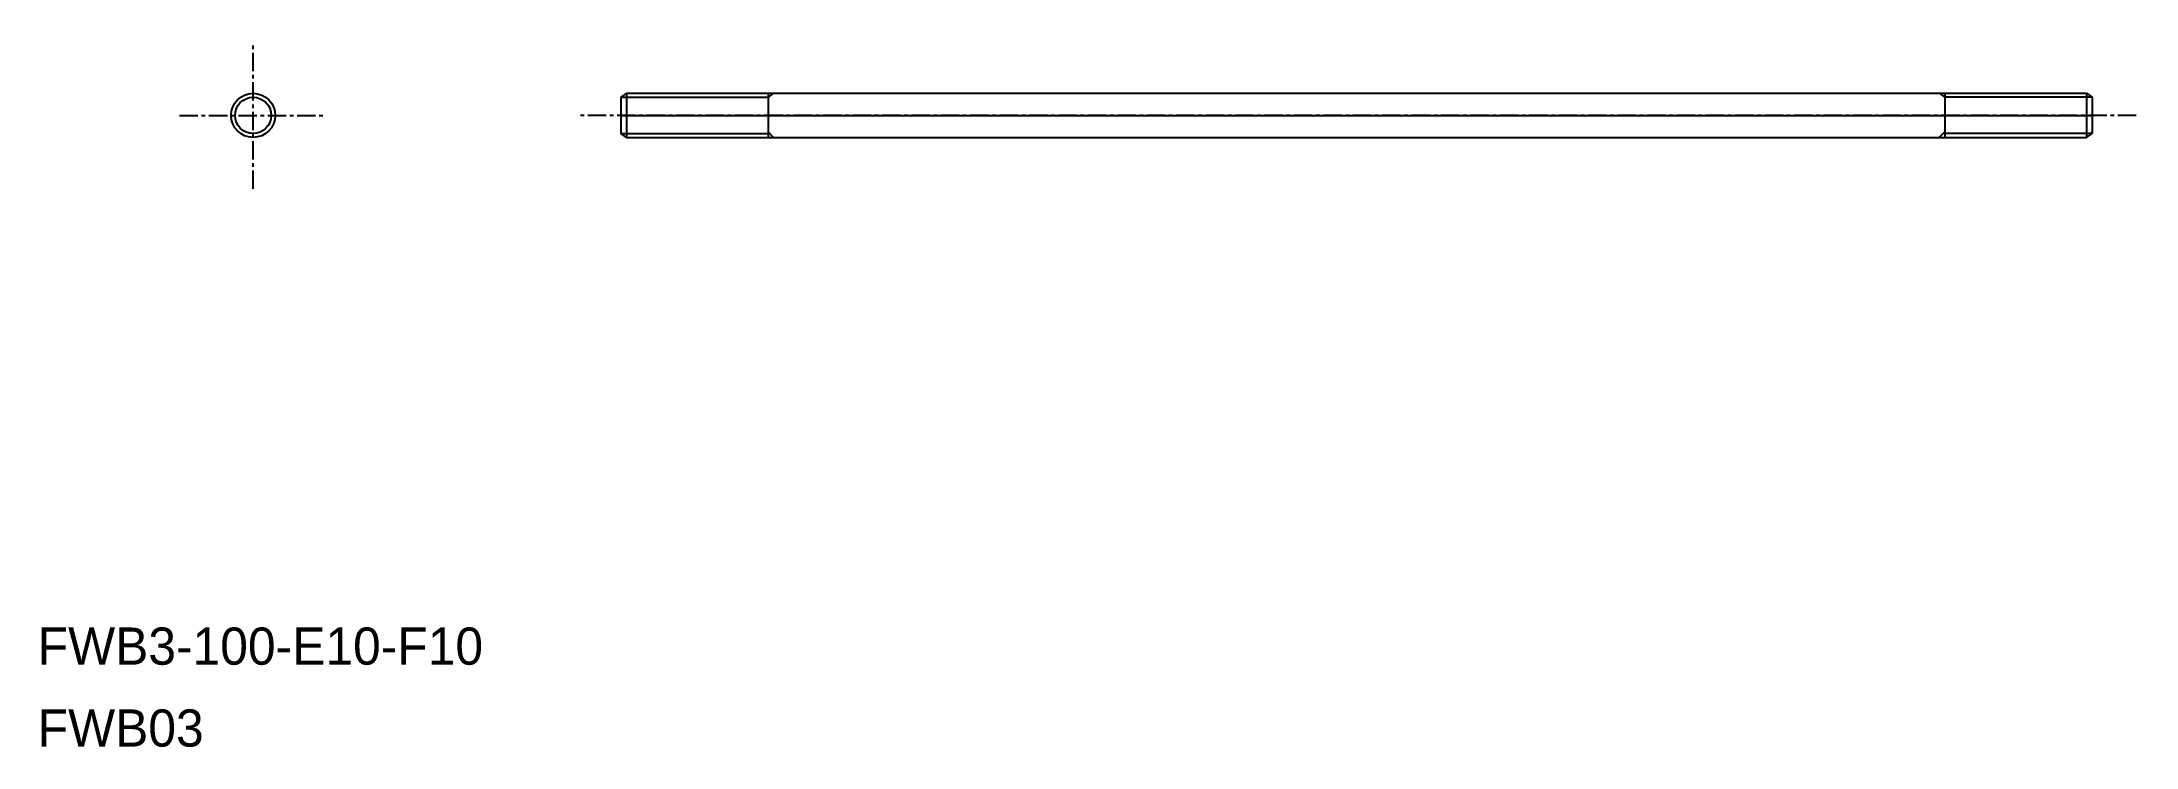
# Model space of a CAD drawing. Extents: x 6 to 148, y 18 to 66.
import ezdxf

# ---------------------------------------------------------------- set-up
doc = ezdxf.new("R2010")
doc.units = 0
doc.linetypes.add('CENTER', pattern=[2, 1.25, -0.25, 0.25, -0.25])
doc.layers.get('0').update_dxf_attribs({"linetype": 'CONTINUOUS'})
doc.layers.add('CENTER', color=1, linetype='CENTER')

msp = doc.modelspace()

# ---------------------------------------------------------------- linework, layer by layer
at = {"color": 7, "linetype": 'CONTINUOUS'}
for p, q in [((45.81, 62.36), (45.43, 62.09)), ((45.43, 62.09), (45.43, 59.63)), ((45.81, 62.36), (145.05, 62.36)), ((45.81, 62.36), (45.81, 59.36)), ((55.43, 62.36), (55.43, 59.36)), ((135.43, 62.36), (135.43, 59.36)), ((145.05, 62.36), (145.05, 59.36)), ((145.05, 62.36), (145.43, 62.09)), ((145.43, 62.09), (145.43, 59.63)), ((45.43, 60.86), (145.43, 60.86)), ((45.81, 59.36), (45.43, 59.63)), ((45.81, 59.36), (145.05, 59.36)), ((145.05, 59.36), (145.43, 59.63))]:
    msp.add_line(p, q, dxfattribs=at)
at = {"color": 3, "linetype": 'CONTINUOUS'}
for p, q in [((45.43, 62.09), (55.43, 62.09)), ((55.81, 62.36), (55.43, 62.09)), ((135.05, 62.36), (135.43, 62.09)), ((145.43, 62.09), (135.43, 62.09)), ((45.43, 59.63), (55.43, 59.63)), ((55.81, 59.36), (55.43, 59.74)), ((135.05, 59.36), (135.43, 59.74)), ((145.43, 59.63), (135.43, 59.63))]:
    msp.add_line(p, q, dxfattribs=at)
at = {"color": 7, "linetype": 'CONTINUOUS'}
msp.add_circle((20.43, 60.86), 1.5, dxfattribs=at)
at = {"color": 3, "linetype": 'CONTINUOUS'}
msp.add_circle((20.43, 60.86), 1.23, dxfattribs=at)
at = {"layer": 'CENTER', "color": 1, "linetype": 'CENTER'}
for p, q in [((20.43, 55.86), (20.43, 65.86)), ((15.43, 60.86), (25.43, 60.86)), ((148.43, 60.86), (42.43, 60.86))]:
    msp.add_line(p, q, dxfattribs=at)

# ---------------------------------------------------------------- texts
at = {"color": 7, "linetype": 'CONTINUOUS'}
for s, p in [('FWB3-100-E10-F10', (5.79, 23.51)), ('FWB03', (5.79, 17.94))]:
    msp.add_text(s, height=2.53, dxfattribs=at).set_placement(p)

doc.saveas('drawing.dxf')
